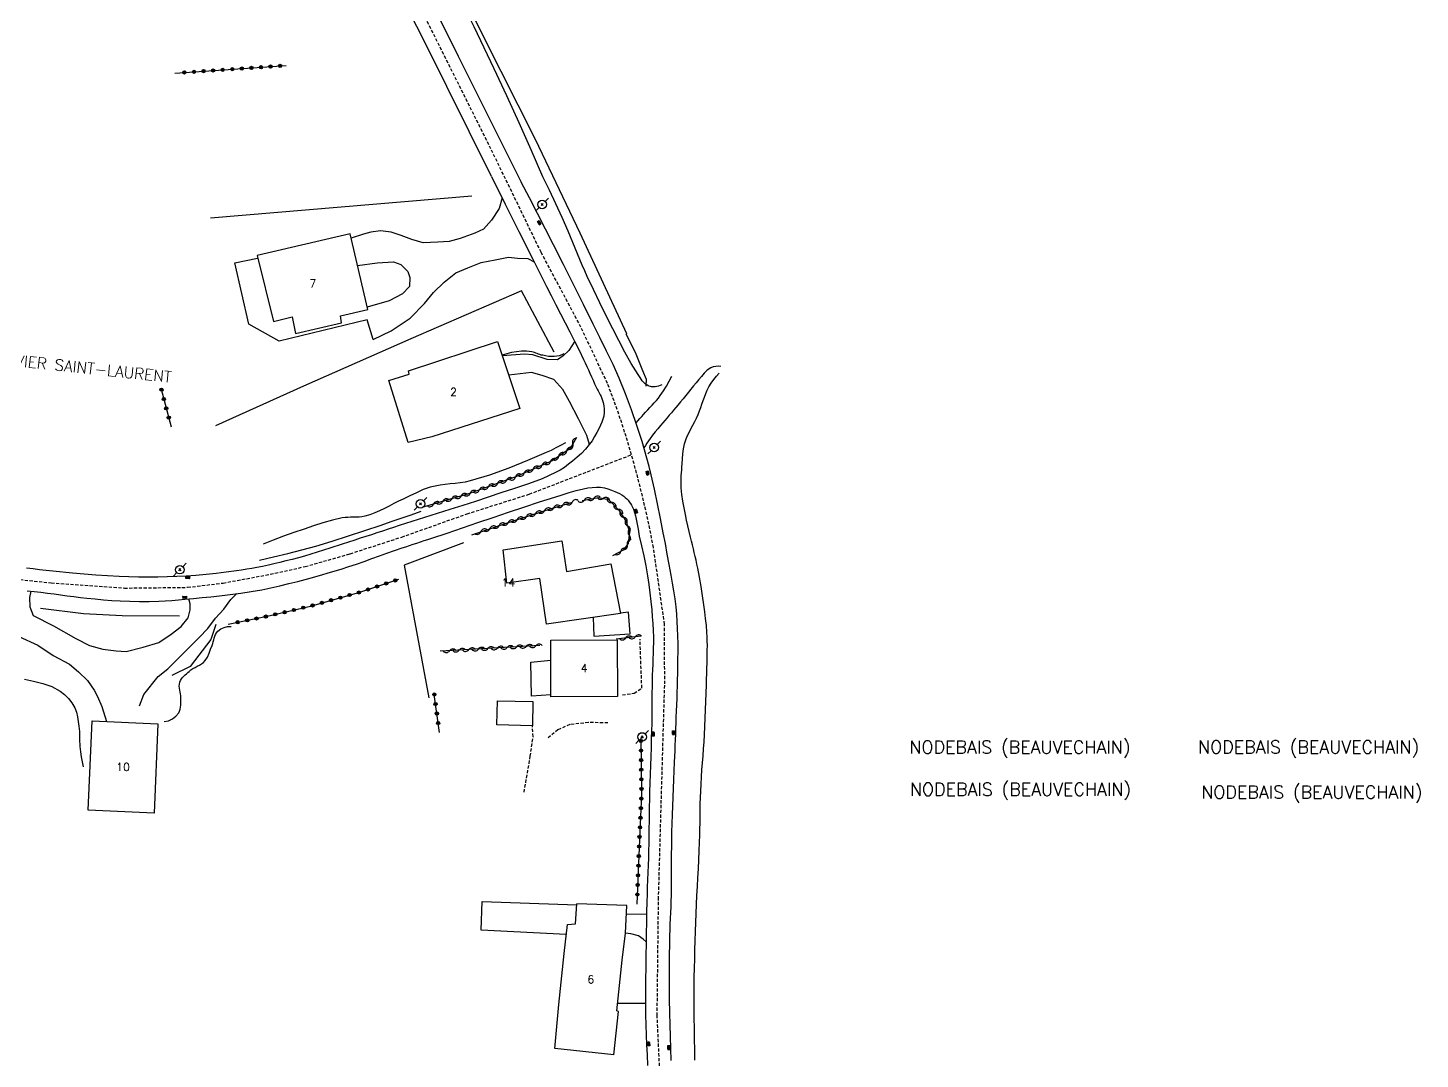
# Model space of a CAD drawing. Header units: millimetres. Extents: x 176000 to 177000, y 162000 to 163001.
# Drawn here: x 176322.7 to 176540.2, y 162205.4 to 162366.5 of the extents above; entities that cross this region are included whole.
import ezdxf
from ezdxf.enums import TextEntityAlignment as Align

# ---------------------------------------------------------------- set-up
doc = ezdxf.new("R2010")
doc.units = ezdxf.units.MM
doc.linetypes.add('DASHED', pattern=[0.75, 0.5, -0.25])
doc.layers.get('0').update_dxf_attribs({"linetype": 'CONTINUOUS'})
for name, color, linetype in [('W0001', 6, 'DASHED'), ('W0008', 7, 'CONTINUOUS'), ('W0017', 7, 'CONTINUOUS'), ('W0071', 7, 'CONTINUOUS'), ('W0101', 7, 'CONTINUOUS'), ('W0104', 1, 'CONTINUOUS'), ('W0112', 1, 'DASHED'), ('W0211', 2, 'CONTINUOUS'), ('W0214', 2, 'CONTINUOUS'), ('W0300', 7, 'CONTINUOUS'), ('W0303', 7, 'CONTINUOUS'), ('W0310', 3, 'CONTINUOUS'), ('W0322', 7, 'CONTINUOUS'), ('W0323', 7, 'CONTINUOUS'), ('W0330', 7, 'CONTINUOUS'), ('W0401', 7, 'CONTINUOUS'), ('W0473', 7, 'CONTINUOUS'), ('W0980', 7, 'CONTINUOUS'), ('W0989', 7, 'CONTINUOUS'), ('W0991', 7, 'CONTINUOUS')]:
    doc.layers.add(name, color=color, linetype=linetype)
doc.styles.get("Standard").update_dxf_attribs({"font": 'romans.shx', "width": 0.85})

# ---------------------------------------------------------------- blocks, each defined once
blk = doc.blocks.new('T473')
for p, q in [((-0.166667, 0.166667), (0.166667, -0.166667)), ((-0.166667, -0.166667), (0.166667, 0.166667)), ((0.500001, 0.500001), (1.000002, 1.000002)), ((-1.000002, -1.000002), (-0.500001, -0.500001))]:
    blk.add_line(p, q)
blk.add_ellipse((0, 0), major_axis=(0.471405, 0.471405), ratio=1, start_param=5.4977871438, end_param=11.780972451)
blk = doc.blocks.new('T401')
for p, q in [((-0.3, 0.3), (0, 0.3)), ((-0.3, -0.25), (-0.3, 0.3)), ((-0.3, 0.15), (0, 0.15)), ((-0.3, 0), (0, 0)), ((0, 0.3), (0, -0.25)), ((-0.3, -0.15), (0, -0.15)), ((-0.3, -0.25), (-0.3, -0.3)), ((-0.3, -0.3), (0, -0.3)), ((0, -0.3), (0, -0.25))]:
    blk.add_line(p, q)
blk = doc.blocks.new('t310o')
at = {"color": 0, "linetype": 'Continuous'}
for centre, start, end in [((-0.5, 0.38), 216.8699, 323.1304), ((0.5, -0.37), 36.8699, 143.1303)]:
    blk.add_arc(centre, 0.625, start, end, dxfattribs=at)
blk = doc.blocks.new('t323o')
at = {"color": 0, "linetype": 'Continuous'}
for radius in [0.25, 0.15]:
    blk.add_circle((0, 0), radius, dxfattribs=at)
blk = doc.blocks.new('t322o')
at = {"color": 0, "linetype": 'Continuous'}
for radius in [0.25, 0.15]:
    blk.add_circle((0, 0), radius, dxfattribs=at)

msp = doc.modelspace()

# ---------------------------------------------------------------- linework, layer by layer
at = {"layer": 'W0001'}
for points in [[(176416.98, 162299.85), (176416.14, 162302.67), (176415.23, 162305.47), (176414.26, 162308.24), (176413.22, 162310.99), (176409.08, 162319.76), (176402.86, 162331.46), (176395.02, 162347.6), (176382.06, 162373.53), (176367.47, 162401.98), (176357.63, 162421.12), (176349.51, 162436.79), (176341.76, 162453.01)], [(176269.9, 162283.52), (176272.3, 162284), (176274.73, 162284.28), (176277.17, 162284.38), (176279.61, 162284.3), (176288.96, 162283.84), (176299.48, 162282.95), (176315.46, 162280.96), (176326.33, 162279.84), (176337.74, 162279.02), (176347.63, 162279.14), (176353.16, 162279.8), (176359.81, 162281.04), (176365.98, 162282.38), (176373.03, 162284.38), (176381.08, 162286.99), (176391.28, 162290.61), (176401.01, 162293.69), (176416.98, 162299.85)], [(176425.16, 162171), (176424.92, 162172.1), (176423.11, 162183.28), (176421.78, 162195.38), (176420.99, 162212.25), (176421.2, 162230.4), (176421.64, 162246.1), (176422.17, 162264.05), (176422.13, 162273.38), (176420.42, 162285.34), (176419.69, 162289), (176418.87, 162292.64), (176417.97, 162296.26), (176416.98, 162299.85)]]:
    msp.add_lwpolyline(points, dxfattribs=at)
at = {"layer": 'W0008'}
for points in [[(176395.09, 162343.3), (176391.62, 162350.33), (176388.13, 162357.36), (176384.62, 162364.37), (176381.09, 162371.37)], [(176386.62, 162368.68), (176389.91, 162362.12), (176393.2, 162355.55), (176396.48, 162348.98), (176399.75, 162342.41)], [(176395.09, 162343.3), (176397.24, 162339), (176399.39, 162334.71), (176401.55, 162330.41), (176403.71, 162326.12), (176404.43, 162324.7), (176405.16, 162323.28), (176405.9, 162321.86), (176406.63, 162320.44), (176407.36, 162319.02), (176408.08, 162317.6), (176408.8, 162316.17), (176409.49, 162314.73), (176409.75, 162314.19), (176410, 162313.65), (176410.25, 162313.11), (176410.49, 162312.56), (176410.74, 162312.02), (176410.98, 162311.47), (176411.22, 162310.93), (176411.47, 162310.38), (176411.61, 162310.09), (176411.76, 162309.8), (176411.92, 162309.51), (176412.07, 162309.22), (176412.22, 162308.92), (176412.35, 162308.62), (176412.47, 162308.31), (176412.56, 162307.99), (176412.66, 162307.47), (176412.7, 162306.94), (176412.69, 162306.42), (176412.63, 162305.89), (176412.51, 162305.4), (176412.34, 162304.93), (176412.13, 162304.47), (176411.91, 162304.02), (176411.57, 162303.34), (176411.22, 162302.68), (176410.82, 162302.03), (176410.38, 162301.42), (176409.79, 162300.71), (176409.15, 162300.06), (176408.48, 162299.44), (176407.78, 162298.84), (176407.15, 162298.35), (176406.5, 162297.87), (176405.82, 162297.44), (176405.12, 162297.05), (176403.03, 162296.09), (176400.88, 162295.3), (176398.71, 162294.59), (176396.55, 162293.88), (176394.57, 162293.21), (176392.59, 162292.55), (176390.61, 162291.92), (176388.62, 162291.29), (176386.63, 162290.67), (176384.64, 162290.05), (176382.65, 162289.42), (176380.67, 162288.78), (176379.8, 162288.5), (176378.94, 162288.22), (176378.07, 162287.93), (176377.21, 162287.65), (176376.34, 162287.36), (176375.48, 162287.08), (176374.61, 162286.79), (176373.75, 162286.51), (176371.79, 162285.88), (176369.83, 162285.24), (176367.87, 162284.61), (176365.89, 162284.02), (176364.93, 162283.75), (176363.96, 162283.5), (176362.98, 162283.25), (176362.01, 162283.02), (176361.12, 162282.8), (176360.24, 162282.59), (176359.35, 162282.39), (176358.45, 162282.21), (176357.66, 162282.07), (176356.86, 162281.95), (176356.06, 162281.84), (176355.26, 162281.73), (176353.67, 162281.52), (176352.09, 162281.31), (176350.5, 162281.13), (176348.91, 162280.98), (176347.42, 162280.88), (176345.93, 162280.81), (176344.45, 162280.76), (176342.96, 162280.74), (176341.45, 162280.73), (176339.95, 162280.74), (176338.45, 162280.78), (176336.95, 162280.83), (176335.12, 162280.93), (176333.3, 162281.05), (176331.47, 162281.2), (176329.65, 162281.36), (176328.62, 162281.45), (176327.59, 162281.55), (176326.56, 162281.66), (176325.54, 162281.78), (176324.51, 162281.89), (176323.48, 162282.01), (176322.45, 162282.12)], [(176423.17, 162205.25), (176423.11, 162207.11), (176423.06, 162208.97), (176423.02, 162210.83), (176422.98, 162212.7), (176422.94, 162214.82), (176422.91, 162216.95), (176422.89, 162219.07), (176422.89, 162221.2), (176422.95, 162223.88), (176423.04, 162226.55), (176423.15, 162229.22), (176423.22, 162231.9), (176423.24, 162233.02), (176423.25, 162234.14), (176423.25, 162235.26), (176423.25, 162236.39), (176423.25, 162237.51), (176423.26, 162238.63), (176423.27, 162239.76), (176423.29, 162240.88), (176423.37, 162243.62), (176423.48, 162246.36), (176423.6, 162249.1), (176423.71, 162251.83), (176423.74, 162252.71), (176423.78, 162253.59), (176423.81, 162254.46), (176423.85, 162255.34), (176423.88, 162256.21), (176423.91, 162257.09), (176423.95, 162257.97), (176423.98, 162258.84), (176424.01, 162259.82), (176424.05, 162260.79), (176424.09, 162261.77), (176424.12, 162262.75), (176424.15, 162263.72), (176424.18, 162264.7), (176424.21, 162265.68), (176424.23, 162266.65), (176424.24, 162267.88), (176424.25, 162269.1), (176424.25, 162270.33), (176424.22, 162271.55), (176424.18, 162272.69), (176424.13, 162273.82), (176424.06, 162274.96), (176423.95, 162276.09), (176423.79, 162277.33), (176423.59, 162278.57), (176423.38, 162279.8), (176423.16, 162281.03), (176422.87, 162282.68), (176422.57, 162284.33), (176422.27, 162285.98), (176421.95, 162287.63), (176421.51, 162289.91), (176421.06, 162292.18), (176420.59, 162294.45), (176420.07, 162296.71), (176419.74, 162298.02), (176419.39, 162299.32), (176419.02, 162300.61), (176418.62, 162301.9), (176417.81, 162304.4), (176416.96, 162306.88), (176416.05, 162309.35), (176415.07, 162311.79), (176414.12, 162313.93), (176413.09, 162316.04), (176412.04, 162318.13), (176410.99, 162320.22), (176409.46, 162323.33), (176407.91, 162326.44), (176406.36, 162329.54), (176404.79, 162332.63), (176403.54, 162335.08), (176402.29, 162337.53), (176401.02, 162339.97), (176399.75, 162342.41)], [(176322.57, 162278.59), (176323.66, 162278.48), (176324.69, 162278.36), (176325.72, 162278.23), (176326.75, 162278.1), (176327.78, 162277.96), (176328.81, 162277.83), (176329.84, 162277.7), (176330.87, 162277.57), (176331.9, 162277.46), (176333.19, 162277.32), (176334.48, 162277.2), (176335.77, 162277.09), (176337.07, 162277.01), (176338.58, 162276.96), (176340.09, 162276.93), (176341.6, 162276.94), (176343.11, 162276.98), (176344.13, 162277.03), (176345.16, 162277.1), (176346.18, 162277.19), (176347.2, 162277.28), (176348.56, 162277.4), (176349.91, 162277.53), (176351.27, 162277.67), (176352.62, 162277.83), (176354.27, 162278.03), (176355.92, 162278.24), (176357.57, 162278.47), (176359.21, 162278.75), (176360.63, 162279.04), (176362.03, 162279.36), (176363.44, 162279.71), (176364.84, 162280.07), (176366.54, 162280.52), (176368.24, 162280.99), (176369.93, 162281.48), (176371.62, 162281.99), (176372.82, 162282.38), (176374.02, 162282.78), (176375.21, 162283.19), (176376.4, 162283.62), (176377.58, 162284.04), (176378.77, 162284.46), (176379.96, 162284.88), (176381.15, 162285.29), (176381.73, 162285.48), (176382.3, 162285.68), (176382.88, 162285.86), (176383.45, 162286.05), (176384.03, 162286.24), (176384.6, 162286.43), (176385.18, 162286.62), (176385.76, 162286.81), (176388.16, 162287.61), (176390.56, 162288.43), (176392.96, 162289.25), (176395.36, 162290.06), (176397.77, 162290.88), (176400.17, 162291.68), (176402.59, 162292.47), (176405, 162293.23), (176406.12, 162293.59), (176407.23, 162293.95), (176408.35, 162294.28), (176409.5, 162294.54), (176410.15, 162294.66), (176410.82, 162294.75), (176411.49, 162294.8), (176412.16, 162294.77), (176412.74, 162294.67), (176413.3, 162294.51), (176413.84, 162294.32), (176414.38, 162294.1), (176414.74, 162293.94), (176415.1, 162293.77), (176415.45, 162293.57), (176415.78, 162293.35), (176416.01, 162293.16), (176416.23, 162292.95), (176416.44, 162292.73), (176416.63, 162292.5), (176416.82, 162292.23), (176417, 162291.95), (176417.15, 162291.65), (176417.29, 162291.35), (176417.61, 162290.32), (176417.83, 162289.26), (176418.01, 162288.2), (176418.2, 162287.15), (176418.54, 162285.6), (176418.88, 162284.04), (176419.2, 162282.49), (176419.48, 162280.93), (176419.68, 162279.6), (176419.86, 162278.27), (176420.01, 162276.94), (176420.14, 162275.61), (176420.23, 162274.55), (176420.3, 162273.48), (176420.36, 162272.42), (176420.39, 162271.35), (176420.39, 162270.5), (176420.38, 162269.66), (176420.36, 162268.81), (176420.33, 162267.96), (176420.29, 162267.12), (176420.26, 162266.27), (176420.22, 162265.43), (176420.2, 162264.58), (176420.19, 162263.61), (176420.17, 162262.64), (176420.16, 162261.67), (176420.16, 162260.7), (176420.15, 162259.73), (176420.14, 162258.76), (176420.13, 162257.79), (176420.11, 162256.82), (176420.07, 162255.44), (176420.03, 162254.07), (176419.99, 162252.7), (176419.94, 162251.33), (176419.89, 162249.95), (176419.84, 162248.58), (176419.8, 162247.21), (176419.77, 162245.84), (176419.75, 162245), (176419.74, 162244.16), (176419.73, 162243.32), (176419.72, 162242.48), (176419.71, 162241.64), (176419.7, 162240.8), (176419.69, 162239.97), (176419.67, 162239.13), (176419.64, 162237.99), (176419.61, 162236.86), (176419.56, 162235.72), (176419.52, 162234.59), (176419.48, 162233.45), (176419.43, 162232.32), (176419.4, 162231.18), (176419.36, 162230.04), (176419.33, 162228.4), (176419.3, 162226.77), (176419.27, 162225.13), (176419.25, 162223.49), (176419.23, 162221.62), (176419.21, 162219.75), (176419.19, 162217.88), (176419.18, 162216.01), (176419.17, 162215.1), (176419.17, 162214.19), (176419.17, 162213.28), (176419.18, 162212.37), (176419.22, 162210.81), (176419.27, 162209.24), (176419.34, 162207.68), (176419.4, 162206.11), (176419.47, 162204.45)]]:
    msp.add_lwpolyline(points, dxfattribs=at)
at = {"layer": 'W0017'}
for points in [[(176396.76, 162339.99), (176396.28, 162338.29), (176395.11, 162336.48), (176393.86, 162335.09), (176392.51, 162334.45), (176390.2, 162333.63), (176388.48, 162333.13), (176386.74, 162333.02), (176384.43, 162332.92), (176382.64, 162333.48), (176380.98, 162334.08), (176379.41, 162334.61), (176377.74, 162334.8), (176376.26, 162334.63), (176375.12, 162334.27), (176373.2, 162333.65)], [(176376.62, 162317.85), (176375.66, 162320.92), (176361.92, 162317.58), (176357.21, 162320.22), (176354.99, 162329.83), (176358.57, 162330.56)], [(176374.19, 162329.39), (176377.25, 162329.83), (176379.78, 162329.99), (176380.96, 162329.54), (176382.03, 162328.48), (176382.35, 162327.52), (176382.31, 162326.14), (176381.22, 162324.97), (176379.12, 162323.88), (176375.7, 162322.9)], [(176376.62, 162317.85), (176379.45, 162319.2), (176382.41, 162321.18), (176384.66, 162323.49), (176386.05, 162325.18), (176387.69, 162326.82), (176389.52, 162328.23), (176391.39, 162329.06), (176393.5, 162329.88), (176395.69, 162330.27), (176397.76, 162330.71), (176399.17, 162330.54), (176400.76, 162330.47), (176401.1, 162330.33), (176401.82, 162329.9)], [(176408.12, 162317.56), (176407.18, 162316.11), (176406.29, 162315.27), (176405.4, 162314.67), (176403.81, 162314.71), (176401.55, 162315.43), (176400.24, 162315.53), (176396.81, 162315.27)], [(176410.4, 162301.44), (176409.98, 162302.85), (176408.71, 162305.44), (176407.31, 162308.18), (176406.23, 162310.04), (176404.84, 162311.59), (176403.02, 162312.22), (176401.34, 162312.67), (176397.82, 162312.27)], [(176323.14, 162278.53), (176322.91, 162277.53), (176322.95, 162276.07), (176323.52, 162274.75), (176326.68, 162273.1), (176330.14, 162271.12), (176332.32, 162270.07), (176334.4, 162269.5), (176336.44, 162269.23), (176338.05, 162269.13), (176340.66, 162269.79), (176343.12, 162270.52), (176345.05, 162271.8), (176346.62, 162273.03), (176347.72, 162274.39), (176348.04, 162275.63), (176348, 162276.56), (176347.82, 162277.33)], [(176340.13, 162260.64), (176340.79, 162262.38), (176343.05, 162265.22), (176344.51, 162266.41), (176347.35, 162269.22), (176349.43, 162271.32), (176350.8, 162272.72), (176351.99, 162274.33), (176353.26, 162275.74), (176354.4, 162277.23), (176355.34, 162278.15)], [(176297.86, 162252.9), (176298.16, 162259.44), (176298.43, 162262.65), (176298.76, 162264.3), (176300.11, 162266.66), (176301.67, 162267.7), (176305.13, 162268.73), (176310.21, 162270.14), (176314.78, 162271.1), (176317.53, 162271.81), (176319.62, 162271.85), (176321.27, 162271.44), (176324.2, 162270.09), (176326.64, 162268.5), (176329.15, 162267.13), (176330.59, 162265.94), (176331.96, 162264.6), (176333, 162263.09), (176333.56, 162262.11), (176334.21, 162260.5), (176334.95, 162258.18)], [(176419.32, 162228.03), (176416.2, 162228.11)], [(176419.26, 162223.77), (176418.78, 162224.17), (176418.09, 162224.72), (176416.88, 162225.01), (176416.02, 162225.12)], [(176419.17, 162214.12), (176414.79, 162214.15)]]:
    msp.add_lwpolyline(points, dxfattribs=at)
at = {"layer": 'W0071'}
for points in [[(176430.95, 162313.62), (176430.55, 162313.66), (176430.14, 162313.64), (176429.75, 162313.56), (176429.37, 162313.41), (176428.81, 162313.04), (176428.34, 162312.57), (176427.92, 162312.06), (176427.51, 162311.57), (176427.08, 162311.09), (176426.67, 162310.6), (176426.26, 162310.1), (176425.86, 162309.6), (176425.46, 162309.1), (176425.06, 162308.6), (176424.65, 162308.1), (176424.24, 162307.6), (176423.91, 162307.2), (176423.56, 162306.8), (176423.22, 162306.41), (176422.88, 162306.01), (176422.54, 162305.61), (176422.2, 162305.21), (176421.86, 162304.82), (176421.52, 162304.41), (176421.1, 162303.91), (176420.68, 162303.41), (176420.26, 162302.91), (176419.87, 162302.39), (176419.62, 162302.03), (176419.38, 162301.66), (176419.15, 162301.28), (176418.93, 162300.9)], [(176417.7, 162304.82), (176417.99, 162305.15), (176418.28, 162305.48), (176418.57, 162305.81), (176418.86, 162306.14), (176419.19, 162306.51), (176419.53, 162306.87), (176419.86, 162307.22), (176420.2, 162307.58), (176420.54, 162307.94), (176420.87, 162308.31), (176421.18, 162308.69), (176421.48, 162309.08), (176421.98, 162309.81), (176422.45, 162310.56), (176422.88, 162311.33), (176423.28, 162312.12)]]:
    msp.add_lwpolyline(points, dxfattribs=at)
at = {"layer": 'W0101'}
for points in [[(176361.04, 162320.64), (176363.97, 162321.38), (176364.48, 162318.78), (176371.69, 162320.42), (176371.49, 162321.56), (176375.78, 162322.55), (176373.03, 162334.37), (176358.48, 162330.95)], [(176399.55, 162307.07), (176385.76, 162302.63), (176382.11, 162301.77), (176379.07, 162311.46), (176382.22, 162312.42), (176382.14, 162312.95), (176396.06, 162317.53)], [(176415.26, 162275.06), (176403.71, 162273.38), (176402.66, 162280.53), (176402.67, 162280.54), (176397.51, 162279.81), (176396.94, 162284.97), (176406.09, 162286.38), (176406.84, 162281.61), (176413.75, 162282.79)], [(176414.81, 162262.09), (176404.39, 162262.04), (176404.35, 162270.88), (176414.76, 162270.94)], [(176342.96, 162257.84), (176342.38, 162243.88), (176332.11, 162244.32), (176332.7, 162258.28)]]:
    msp.add_lwpolyline(points, close=True, dxfattribs=at)
for points in [[(176408.21, 162226.58), (176408.46, 162229.71)], [(176414.21, 162206.11), (176414.95, 162212.9), (176414.67, 162213.01), (176415.51, 162220.9), (176416.02, 162225.1), (176416.27, 162229.42), (176408.46, 162229.71)], [(176406.46, 162221.94), (176406.96, 162226.5), (176408.21, 162226.58)], [(176414.21, 162206.11), (176405, 162207.11), (176405.61, 162213.98), (176406.46, 162221.94)]]:
    msp.add_lwpolyline(points, dxfattribs=at)
at = {"layer": 'W0104'}
for points in [[(176411.01, 162274.44), (176411.09, 162271.51), (176416.77, 162271.89), (176416.52, 162275.27), (176415.25, 162275.12)], [(176404.39, 162262.33), (176401.35, 162262.15), (176401.27, 162267.46), (176404.36, 162267.75)], [(176406.79, 162224.93), (176393.49, 162225.59), (176393.66, 162230.09), (176408.45, 162229.56)]]:
    msp.add_lwpolyline(points, dxfattribs=at)
msp.add_lwpolyline([(176401.5, 162257.53), (176395.95, 162257.64), (176396.03, 162261.39), (176401.58, 162261.28)], close=True, dxfattribs=at)
at = {"layer": 'W0112'}
for points in [[(176415.56, 162262.34), (176417.37, 162262.61), (176418.59, 162263.4), (176418.31, 162271.02)], [(176400.2, 162247.14), (176401.17, 162252.75), (176401.59, 162255.81), (176401.5, 162257.53)], [(176413.29, 162257.96), (176410.25, 162258.03), (176407.32, 162257.7), (176405.47, 162256.89), (176403.98, 162255.62)]]:
    msp.add_lwpolyline(points, dxfattribs=at)
at = {"layer": 'W0211'}
for points in [[(176403.15, 162343.25), (176401.3, 162347.48), (176399.41, 162351.7), (176397.49, 162355.9), (176395.53, 162360.09), (176393.97, 162363.38), (176392.38, 162366.66), (176390.76, 162369.92), (176389.12, 162373.17), (176387.18, 162376.93), (176385.21, 162380.67), (176383.21, 162384.4), (176381.18, 162388.11)], [(176421.74, 162310.75), (176421.22, 162310.53), (176420.66, 162310.44), (176420.1, 162310.47), (176419.56, 162310.62), (176419.04, 162310.95), (176418.63, 162311.41), (176418.31, 162311.9), (176418, 162312.37), (176416.9, 162314.09), (176415.92, 162315.88), (176415, 162317.7), (176414.08, 162319.51), (176413.04, 162321.54), (176412.02, 162323.57), (176411.02, 162325.63), (176410.06, 162327.69), (176409.67, 162328.57), (176409.29, 162329.45), (176408.92, 162330.33), (176408.56, 162331.22), (176408.2, 162332.1), (176407.83, 162332.99), (176407.46, 162333.87), (176407.08, 162334.75), (176406.13, 162336.89), (176405.15, 162339.02), (176404.16, 162341.14), (176403.15, 162343.25)], [(176406.43, 162315.59), (176406.07, 162315.43), (176405.7, 162315.31), (176405.31, 162315.23), (176404.92, 162315.18), (176404.47, 162315.17), (176404.01, 162315.21), (176403.56, 162315.28), (176403.11, 162315.37), (176402.89, 162315.42), (176402.68, 162315.49), (176402.47, 162315.57), (176402.26, 162315.65), (176402.05, 162315.73), (176401.83, 162315.81), (176401.62, 162315.87), (176401.4, 162315.92), (176400.99, 162315.99), (176400.59, 162316.02), (176400.18, 162316.03), (176399.77, 162316.01), (176399.01, 162315.93), (176398.25, 162315.8), (176397.51, 162315.62), (176396.77, 162315.39)], [(176426.86, 162205.27), (176426.85, 162206.92), (176426.83, 162208.57), (176426.81, 162210.22), (176426.79, 162211.88), (176426.77, 162213.53), (176426.76, 162215.18), (176426.77, 162216.84), (176426.79, 162218.26), (176426.81, 162219.68), (176426.85, 162221.1), (176426.89, 162222.52), (176426.93, 162223.94), (176426.98, 162225.36), (176427.03, 162226.78), (176427.08, 162228.2), (176427.14, 162229.59), (176427.21, 162230.99), (176427.28, 162232.39), (176427.36, 162233.78), (176427.43, 162235.18), (176427.5, 162236.57), (176427.57, 162237.97), (176427.62, 162239.36), (176427.65, 162240.36), (176427.67, 162241.35), (176427.69, 162242.35), (176427.7, 162243.34), (176427.71, 162244.34), (176427.73, 162245.33), (176427.75, 162246.33), (176427.79, 162247.32), (176427.85, 162248.42), (176427.91, 162249.52), (176427.99, 162250.62), (176428.07, 162251.72), (176428.16, 162252.81), (176428.24, 162253.91), (176428.31, 162255.01), (176428.37, 162256.11), (176428.5, 162258.72), (176428.61, 162261.32), (176428.7, 162263.93), (176428.76, 162266.54), (176428.78, 162267.23), (176428.79, 162267.93), (176428.81, 162268.63), (176428.82, 162269.33), (176428.83, 162270.03), (176428.82, 162270.73), (176428.81, 162271.43), (176428.77, 162272.13), (176428.69, 162273.2), (176428.56, 162274.26), (176428.42, 162275.32), (176428.27, 162276.38), (176428.06, 162277.83), (176427.84, 162279.27), (176427.6, 162280.71), (176427.33, 162282.14), (176427.21, 162282.75), (176427.07, 162283.36), (176426.93, 162283.96), (176426.79, 162284.56), (176426.64, 162285.17), (176426.49, 162285.77), (176426.35, 162286.37), (176426.21, 162286.97), (176426, 162287.85), (176425.79, 162288.73), (176425.59, 162289.61), (176425.4, 162290.49), (176425.2, 162291.54), (176425.01, 162292.59), (176424.85, 162293.64), (176424.76, 162294.7), (176424.74, 162295.17), (176424.73, 162295.63), (176424.74, 162296.1), (176424.76, 162296.56), (176424.79, 162297.03), (176424.82, 162297.49), (176424.85, 162297.95), (176424.89, 162298.42), (176424.94, 162299.2), (176425, 162299.99), (176425.09, 162300.78), (176425.27, 162301.56), (176425.46, 162302.17), (176425.7, 162302.76), (176425.97, 162303.33), (176426.26, 162303.89), (176426.55, 162304.45), (176426.85, 162305.01), (176427.13, 162305.57), (176427.39, 162306.15), (176427.61, 162306.68), (176427.8, 162307.22), (176427.99, 162307.76), (176428.18, 162308.31), (176428.37, 162308.85), (176428.58, 162309.39), (176428.81, 162309.92), (176429.08, 162310.43), (176429.43, 162311.02), (176429.82, 162311.57), (176430.24, 162312.1), (176430.7, 162312.6)], [(176406.64, 162301.68), (176405.91, 162301.28), (176405.17, 162300.9), (176404.42, 162300.53), (176403.65, 162300.19), (176400.74, 162298.94), (176397.8, 162297.75), (176394.81, 162296.67), (176391.76, 162295.76), (176390.99, 162295.58), (176390.21, 162295.46), (176389.42, 162295.36), (176388.64, 162295.29), (176387.85, 162295.21), (176387.07, 162295.1), (176386.29, 162294.96), (176385.52, 162294.77), (176384.43, 162294.39), (176383.37, 162293.91), (176382.34, 162293.41), (176381.3, 162292.92), (176380.55, 162292.58), (176379.82, 162292.21), (176379.09, 162291.83), (176378.37, 162291.46), (176377.63, 162291.1), (176376.87, 162290.77), (176376.09, 162290.48), (176375.3, 162290.24), (176374.86, 162290.15), (176374.42, 162290.1), (176373.98, 162290.08), (176373.54, 162290.08), (176373.1, 162290.07), (176372.66, 162290.06), (176372.22, 162290.03), (176371.78, 162289.97), (176370.26, 162289.64), (176368.77, 162289.21), (176367.29, 162288.73), (176365.82, 162288.24), (176364.2, 162287.69), (176362.59, 162287.11), (176360.99, 162286.5), (176359.41, 162285.87)], [(176343.96, 162258.16), (176344.63, 162258.31), (176345.25, 162258.59), (176345.79, 162259.01), (176346.23, 162259.54), (176346.38, 162259.81), (176346.48, 162260.1), (176346.53, 162260.41), (176346.56, 162260.71), (176346.56, 162261), (176346.55, 162261.29), (176346.55, 162261.58), (176346.55, 162261.87), (176346.55, 162262.18), (176346.51, 162262.48), (176346.45, 162262.78), (176346.4, 162263.08), (176346.35, 162263.38), (176346.33, 162263.7), (176346.35, 162264.02), (176346.42, 162264.33), (176346.53, 162264.59), (176346.68, 162264.83), (176346.85, 162265.06), (176347.04, 162265.27), (176347.23, 162265.46), (176347.44, 162265.64), (176347.64, 162265.81), (176347.85, 162265.99), (176348.14, 162266.23), (176348.46, 162266.44), (176348.79, 162266.62), (176349.12, 162266.8), (176349.46, 162266.98), (176349.78, 162267.19), (176350.09, 162267.42), (176350.36, 162267.7), (176350.73, 162268.25), (176351, 162268.86), (176351.22, 162269.47), (176351.46, 162270.07), (176351.56, 162270.35), (176351.64, 162270.63), (176351.71, 162270.92), (176351.78, 162271.2), (176351.87, 162271.49), (176352, 162271.78), (176352.16, 162272.05), (176352.36, 162272.29), (176352.81, 162272.63), (176353.32, 162272.87), (176353.87, 162273), (176354.43, 162273.01)], [(176322.14, 162264.79), (176323.56, 162264.48), (176324.98, 162264.12), (176326.39, 162263.63), (176327.7, 162262.92), (176328.39, 162262.39), (176329.01, 162261.77), (176329.54, 162261.08), (176329.98, 162260.32), (176330.26, 162259.63), (176330.44, 162258.89), (176330.55, 162258.16), (176330.65, 162257.43), (176330.69, 162257.03), (176330.72, 162256.64), (176330.73, 162256.24), (176330.74, 162255.85), (176330.74, 162255.45), (176330.75, 162255.06), (176330.77, 162254.66), (176330.8, 162254.27), (176330.89, 162253.47), (176331, 162252.67), (176331.14, 162251.87), (176331.29, 162251.08)]]:
    msp.add_lwpolyline(points, dxfattribs=at)
at = {"layer": 'W0214'}
msp.add_lwpolyline([(176358.85, 162283.39), (176361.06, 162283.88), (176363.26, 162284.41), (176365.46, 162284.98), (176367.64, 162285.58), (176370.22, 162286.35), (176372.78, 162287.17), (176375.33, 162288.02), (176377.88, 162288.87), (176379.44, 162289.4), (176381.01, 162289.94), (176382.57, 162290.48), (176384.13, 162291.03)], dxfattribs=at)
at = {"layer": 'W0300'}
for points in [[(176351.19, 162336.86), (176392.05, 162340.3)], [(176390.72, 162286.1), (176381.45, 162282.6), (176385.32, 162261.87)], [(176346.36, 162274.61), (176337.38, 162274.71), (176331.35, 162274.99), (176324.64, 162275.83)], [(176352.02, 162273.35), (176351.27, 162270.97), (176348.02, 162266.76), (176345.15, 162265.38)]]:
    msp.add_lwpolyline(points, dxfattribs=at)
at = {"layer": 'W0303'}
msp.add_lwpolyline([(176404.92, 162315.85), (176399.8, 162325.46), (176382.52, 162317.93), (176365.75, 162310.53), (176352, 162304.36)], dxfattribs=at)
at = {"layer": 'W0310'}
for points in [[(176408.36, 162302.56), (176407.38, 162300.8), (176404.56, 162298.9), (176398.74, 162296.33), (176391.5, 162293.75), (176384.6, 162291.7)], [(176392.01, 162287.36), (176399.3, 162289.77), (176404.61, 162291.5), (176407.75, 162292.43)], [(176409.28, 162292.71), (176411.83, 162293.17), (176413.39, 162292.85), (176415.02, 162291.2), (176416.17, 162289.4), (176416.69, 162287.75), (176416.45, 162285.99), (176415.7, 162284.96), (176413.99, 162284.06)], [(176402.68, 162270.05), (176387.06, 162269.15)], [(176418.42, 162271.5), (176414.59, 162271.05)]]:
    msp.add_lwpolyline(points, dxfattribs=at)
at = {"layer": 'W0322'}
for points in [[(176353.98, 162273.38), (176360.07, 162274.61), (176366.82, 162276.21), (176374.37, 162278.33), (176380.64, 162280.39)], [(176418.43, 162255.7), (176418.55, 162246.82), (176418.21, 162239.75), (176417.83, 162229.66)]]:
    msp.add_lwpolyline(points, dxfattribs=at)
at = {"layer": 'W0323'}
for points in [[(176345.63, 162359.45), (176363, 162360.63)], [(176343.45, 162310.31), (176345.06, 162304.19)], [(176386.97, 162256.45), (176386.17, 162262.4)]]:
    msp.add_lwpolyline(points, dxfattribs=at)
at = {"layer": 'W0330'}
msp.add_lwpolyline([(176382.74, 162387.38), (176393.83, 162365.12), (176401.91, 162349.12), (176408.92, 162334.52), (176416.18, 162318.79), (176416.09, 162318.73), (176417.54, 162315.84), (176418.72, 162313.02), (176419.28, 162311.63), (176419.2, 162310.57)], dxfattribs=at)

# ---------------------------------------------------------------- block references
at = {"layer": 'W0310'}
for p, rotation in [((176407.8, 162301.55), 240.7799132204092), ((176405.6, 162299.6), 214.0085042149626), ((176406.85, 162300.44), 214.0085042149626), ((176401.59, 162297.59), 203.849086462614), ((176402.97, 162298.19), 203.849086462614), ((176404.34, 162298.8), 203.849086462614), ((176396.03, 162295.36), 199.6157247989597), ((176397.44, 162295.86), 199.6157247989597), ((176398.85, 162296.37), 203.849086462614), ((176400.22, 162296.98), 203.849086462614), ((176390.36, 162293.41), 196.4856997358136), ((176391.79, 162293.85), 199.6157247989597), ((176393.2, 162294.35), 199.6157247989597), ((176394.61, 162294.86), 199.6157247989597), ((176386.04, 162292.13), 196.4856997358136), ((176387.48, 162292.56), 196.4856997358136), ((176388.92, 162292.98), 196.4856997358136), ((176403.4, 162291.11), 18.02270937826432), ((176404.83, 162291.56), 16.48325590742513), ((176406.27, 162291.99), 16.48325590742513), ((176407.71, 162292.42), 16.48325590742513), ((176409.62, 162292.77), 10.19223465456484), ((176411.1, 162293.04), 10.19223465456484), ((176412.57, 162293.02), 348.2669158427837), ((176413.86, 162292.37), 314.5450033745464), ((176414.91, 162291.3), 314.5450033745464), ((176397.7, 162289.24), 18.32174417005249), ((176399.12, 162289.71), 18.32174417005249), ((176400.55, 162290.18), 18.02270937826432), ((176401.98, 162290.64), 18.02270937826432), ((176415.74, 162290.06), 302.7433008764068), ((176416.38, 162288.72), 287.4940443332617), ((176393.43, 162287.83), 18.32174417005249), ((176394.85, 162288.3), 18.32174417005249), ((176396.28, 162288.77), 18.32174417005249), ((176416.62, 162287.27), 262.2435406648918), ((176415.31, 162284.76), 207.955773795078), ((176416.33, 162285.82), 233.680659219424), ((176394.55, 162269.58), 183.2785293628235), ((176396.04, 162269.66), 183.2785293628235), ((176397.54, 162269.75), 183.2785293628235), ((176399.04, 162269.84), 183.2785293628235), ((176400.54, 162269.92), 183.2785293628235), ((176402.03, 162270.01), 183.2785293628235), ((176416.08, 162271.23), 186.6239374541726), ((176417.57, 162271.4), 186.6239374541726), ((176388.56, 162269.24), 183.2785293628235), ((176390.05, 162269.32), 183.2785293628235), ((176391.55, 162269.41), 183.2785293628235), ((176393.05, 162269.49), 183.2785293628235)]:
    msp.add_blockref('t310o', p, dxfattribs=dict(at, rotation=rotation))
at = {"layer": 'W0322'}
for p, rotation in [((176374.38, 162278.33), 18.24558280310056), ((176375.8, 162278.8), 18.24558280310056), ((176377.23, 162279.27), 18.24558280310056), ((176378.65, 162279.74), 18.24558280310056), ((176380.07, 162280.21), 18.24558280310056), ((176367.15, 162276.31), 15.63127084750718), ((176368.6, 162276.71), 15.63127084750718), ((176370.04, 162277.12), 15.63127084750718), ((176371.49, 162277.52), 15.63127084750718), ((176372.93, 162277.93), 15.63127084750718), ((176356.92, 162273.98), 11.38768413885787), ((176358.39, 162274.27), 11.38768413885787), ((176359.86, 162274.57), 11.38768413885787), ((176361.32, 162274.91), 13.37719378112615), ((176362.78, 162275.25), 13.37719378112615), ((176364.24, 162275.6), 13.37719378112615), ((176365.7, 162275.95), 13.37719378112615), ((176355.45, 162273.68), 11.38768413885787), ((176418.44, 162255.15), 270.7869450066255), ((176418.46, 162253.65), 270.7869450066255), ((176418.48, 162252.15), 270.7869450066255), ((176418.5, 162250.65), 270.7869450066255), ((176418.52, 162249.15), 270.7869450066255), ((176418.52, 162246.15), 267.2544348399166), ((176418.54, 162247.65), 270.7869450066255), ((176418.45, 162244.65), 267.2544348399166), ((176418.31, 162241.65), 267.2544348399166), ((176418.38, 162243.15), 267.2544348399166), ((176418.23, 162240.16), 267.2544348399166), ((176418.11, 162237.16), 267.7965289990615), ((176418.17, 162238.66), 267.7965289990615), ((176418.06, 162235.66), 267.7965289990615), ((176417.94, 162232.66), 267.7965289990615), ((176418, 162234.16), 267.7965289990615), ((176417.88, 162231.16), 267.7965289990615)]:
    msp.add_blockref('t322o', p, dxfattribs=dict(at, rotation=rotation))
at = {"layer": 'W0323'}
for p, rotation in [((176347.12, 162359.55), 3.888847381612697), ((176348.62, 162359.65), 3.888847381612697), ((176350.12, 162359.76), 3.888847381612697), ((176351.61, 162359.86), 3.888847381612697), ((176353.11, 162359.96), 3.888847381612697), ((176354.61, 162360.06), 3.888847381612697), ((176356.1, 162360.16), 3.888847381612697), ((176357.6, 162360.26), 3.888847381612697), ((176359.1, 162360.37), 3.888847381612697), ((176360.59, 162360.47), 3.888847381612697), ((176362.09, 162360.57), 3.888847381612697), ((176343.53, 162310), 284.7517530176795), ((176343.91, 162308.54), 284.7517530176795), ((176344.29, 162307.09), 284.7517530176795), ((176344.68, 162305.64), 284.7517530176795), ((176386.17, 162262.4), 97.64279743004275), ((176386.37, 162260.91), 97.64279743004275), ((176386.57, 162259.42), 97.64279743004275), ((176386.77, 162257.94), 97.64279743004275)]:
    msp.add_blockref('t323o', p, dxfattribs=dict(at, rotation=rotation))
at = {"layer": 'W0401'}
for p, rotation in [((176402.68, 162336.15), 27.21613548481042), ((176419.63, 162297.03), 13.95704441890151), ((176417.53, 162290.95), 197.9457569597402), ((176347.65, 162280.81), 93.42222461925455), ((176347.17, 162277.42), 274.9948328732821), ((176420.21, 162256.2), 178.6182340615717), ((176423.69, 162256.43), 357.7705639294317), ((176419.52, 162207.81), 182.4098359943859), ((176422.97, 162207.27), 1.664233875252638)]:
    msp.add_blockref('T401', p, dxfattribs=dict(at, rotation=rotation))
at = {"layer": 'W0473'}
for p in [(176403.02, 162338.93), (176420.53, 162300.98), (176384.01, 162292.18), (176346.41, 162281.89), (176418.63, 162255.77)]:
    msp.add_blockref('T473', p, dxfattribs=at)

# ---------------------------------------------------------------- texts
at = {"layer": 'W0980'}
for p in [(176477.66, 162254.04), (176522.77, 162254.06), (176477.75, 162247.45), (176523.27, 162247.01)]:
    msp.add_text('NODEBAIS (BEAUVECHAIN)', height=2, dxfattribs=at).set_placement(p, align=Align.MIDDLE)
at = {"layer": 'W0989'}
msp.add_text('CHEMIN DU VIVIER SAINT-LAURENT  ', height=1.75, rotation=353.8926, dxfattribs=at).set_placement((176304.45, 162315.44))
at = {"layer": 'W0991'}
for s, p in [('7', (176367.2, 162326.57)), ('2', (176389.16, 162309.65)), ('14', (176397.74, 162279.88)), ('4', (176409.58, 162266.49)), ('10', (176337.54, 162251.08)), ('6', (176410.61, 162217.91))]:
    msp.add_text(s, height=1.25, dxfattribs=at).set_placement(p, align=Align.MIDDLE_CENTER)

doc.saveas('drawing.dxf')
